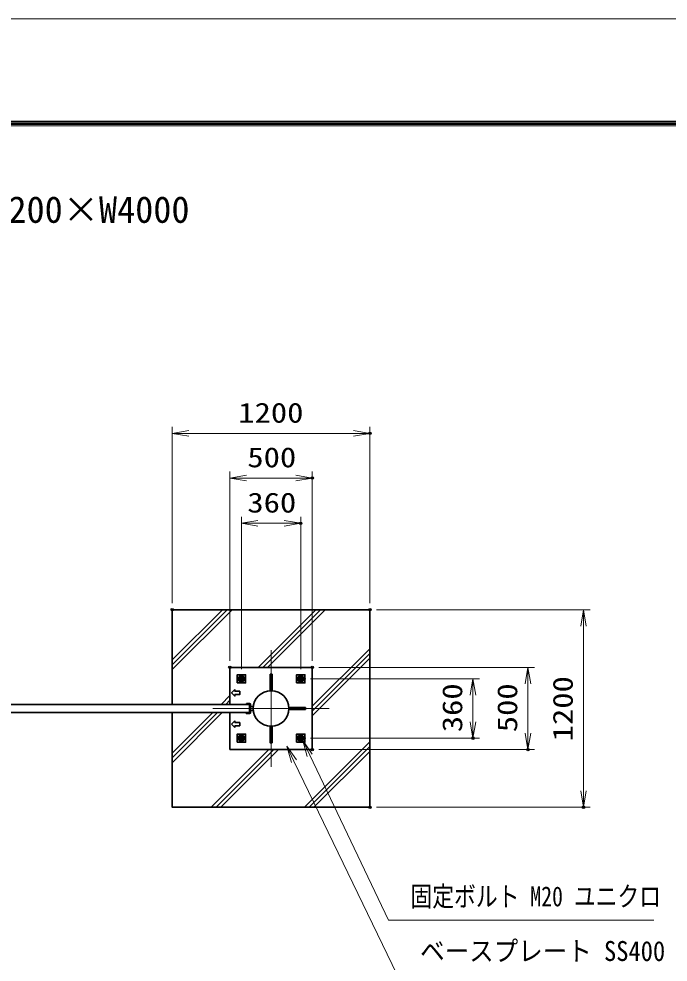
# Model space of a CAD drawing. Units: millimetres at full size. Extents: x -11880 to 11880, y -8400 to 8400.
# Drawn here: x 3457 to 7398, y 2671 to 8400 of the extents above; entities that cross this region are included whole.
import ezdxf
from ezdxf.enums import TextEntityAlignment as Align

# ---------------------------------------------------------------- set-up
doc = ezdxf.new("R2010")
doc.units = ezdxf.units.MM
doc.header["$LTSCALE"] = 30
doc.header["$PDMODE"] = 32
doc.header["$PDSIZE"] = 15
for name, pattern in [('DASHED', [7.5, 6, -1.5]), ('USER1', [18, 12, -1.5, 3, -1.5]), ('USER2', [9, 6, -0.75, 1.5, -0.75])]:
    doc.linetypes.add(name, pattern=pattern)
for name, color, linetype, lineweight in [('0-0_D-TTL', 7, 'Continuous', 18), ('0-1_外形線', 7, 'Continuous', 35), ('0-2_軸線', 200, 'USER1', 15), ('0-3_細線', 2, 'Continuous', 35), ('0-4_寸法線', 4, 'Continuous', 18), ('0-5_0', 7, 'Continuous', 18), ('0-7_隠れ線', 140, 'DASHED', 18), ('0-D_ハッチング', 253, 'Continuous', 13), ('0-E_AM_0N', 7, 'Continuous', 50), ('0-F_AM_4N', 4, 'Continuous', 25), ('1-0_AM_7N', 6, 'USER2', 18)]:
    doc.layers.add(name, color=color, linetype=linetype, lineweight=lineweight)
doc.layers.add('0-6_Defpoints', color=7, linetype='Continuous')
doc.layers.add('0-9_文字3', color=254, linetype='Continuous')
doc.styles.add('ＭＳ ゴシック', font='')
doc.styles.get('ＭＳ ゴシック').set_extended_font_data('MS Gothic')

# ---------------------------------------------------------------- blocks, each defined once
blk = doc.blocks.new('U307')
at = {"layer": '0-E_AM_0N'}
blk.add_lwpolyline([(22807679.4, 81987718.6), (22808129.4, 81987458.8), (22808579.4, 81987718.6), (22808579.4, 81988238.2), (22808129.4, 81988498), (22807679.4, 81988238.2)], close=True, dxfattribs=at)
for radius in [450, 259.4]:
    blk.add_circle((22808129.4, 81987978.4), radius, dxfattribs=at)
at = {"layer": '0-F_AM_4N'}
blk.add_arc((22808129.4, 81987978.4), 300, 260, 170, dxfattribs=at)
at = {"layer": '1-0_AM_7N'}
for p, q in [((22807557.9, 81987978.4), (22808701, 81987978.4)), ((22808129.4, 81988550), (22808129.4, 81987406.8))]:
    blk.add_line(p, q, dxfattribs=at)
blk = doc.blocks.new('U308')
at = {"layer": '0-E_AM_0N'}
blk.add_lwpolyline([(22818479.4, 81987718.6), (22818929.4, 81987458.8), (22819379.4, 81987718.6), (22819379.4, 81988238.2), (22818929.4, 81988498), (22818479.4, 81988238.2)], close=True, dxfattribs=at)
for radius in [450, 259.4]:
    blk.add_circle((22818929.4, 81987978.4), radius, dxfattribs=at)
at = {"layer": '0-F_AM_4N'}
blk.add_arc((22818929.4, 81987978.4), 300, 260, 170, dxfattribs=at)
at = {"layer": '1-0_AM_7N'}
for p, q in [((22818357.9, 81987978.4), (22819501, 81987978.4)), ((22818929.4, 81988550), (22818929.4, 81987406.8))]:
    blk.add_line(p, q, dxfattribs=at)
blk = doc.blocks.new('U309')
at = {"layer": '0-E_AM_0N'}
blk.add_lwpolyline([(22818479.4, 81976918.6), (22818929.4, 81976658.8), (22819379.4, 81976918.6), (22819379.4, 81977438.2), (22818929.4, 81977698), (22818479.4, 81977438.2)], close=True, dxfattribs=at)
for radius in [450, 259.4]:
    blk.add_circle((22818929.4, 81977178.4), radius, dxfattribs=at)
at = {"layer": '0-F_AM_4N'}
blk.add_arc((22818929.4, 81977178.4), 300, 260, 170, dxfattribs=at)
at = {"layer": '1-0_AM_7N'}
for p, q in [((22818929.4, 81977750), (22818929.4, 81976606.8)), ((22818357.9, 81977178.4), (22819501, 81977178.4))]:
    blk.add_line(p, q, dxfattribs=at)
blk = doc.blocks.new('U310')
at = {"layer": '0-E_AM_0N'}
blk.add_lwpolyline([(22807679.4, 81976918.6), (22808129.4, 81976658.8), (22808579.4, 81976918.6), (22808579.4, 81977438.2), (22808129.4, 81977698), (22807679.4, 81977438.2)], close=True, dxfattribs=at)
for radius in [450, 259.4]:
    blk.add_circle((22808129.4, 81977178.4), radius, dxfattribs=at)
at = {"layer": '0-F_AM_4N'}
blk.add_arc((22808129.4, 81977178.4), 300, 260, 170, dxfattribs=at)
at = {"layer": '1-0_AM_7N'}
for p, q in [((22808129.4, 81977750), (22808129.4, 81976606.8)), ((22807557.9, 81977178.4), (22808701, 81977178.4))]:
    blk.add_line(p, q, dxfattribs=at)
blk = doc.blocks.new('_Open')
at = {"layer": '0-5_0', "color": 4}
blk.add_line((-30, 5), (0, 0), dxfattribs=at)
blk.add_lwpolyline([(-30, -5), (0, 0), (-30, 0)], dxfattribs=at)
blk = doc.blocks.new('S289')
at = {"layer": '0-4_寸法線'}
for points in [[(22883198.3, 81944042.3), (22834905.5, 81944042.3), (22820583.9, 81974055.9), (22819292, 81976763.5)], [(22821035.2, 81974271.3), (22819292, 81976763.5), (22820132.7, 81973840.6)]]:
    blk.add_lwpolyline(points, dxfattribs=at)
at = {"layer": '0-4_寸法線', "color": 254, "style": 'ＭＳ ゴシック', "width": 0.8}
blk.add_text('固定ボルト M20 ユニクロ', height=3637, dxfattribs=at).set_placement((22838914.5, 81945442.9), align=Align.BOTTOM_LEFT)
blk = doc.blocks.new('S290')
at = {"layer": '0-4_寸法線'}
for points in [[(22890441.5, 81934085.3), (22836475.1, 81934085.3), (22817691.4, 81972992.2), (22816387.1, 81975693.9)], [(22818141.6, 81973209.6), (22816387.1, 81975693.9), (22817241.1, 81972774.8)]]:
    blk.add_lwpolyline(points, dxfattribs=at)
at = {"layer": '0-4_寸法線', "color": 254, "style": 'ＭＳ ゴシック', "width": 0.9}
blk.add_text('ベースプレート SS400 19t', height=3637, dxfattribs=at).set_placement((22840675.1, 81935485.8), align=Align.BOTTOM_LEFT)

msp = doc.modelspace()

# ---------------------------------------------------------------- linework, layer by layer
at = {"layer": '0-0_D-TTL'}
for points in [[(-11880, -8400), (11880, -8400), (11880, 8400), (-11880, 8400)], [(-11116.29, 7779.43), (11116.29, 7779.43), (11116.29, -7777.71), (-11116.29, -7777.71)], [(-11109.21, 7772.36), (11109.21, 7772.36), (11109.21, -7770.64), (-11109.21, -7770.64)], [(-11102.14, 7765.29), (11102.14, 7765.29), (11102.14, -7763.57), (-11102.14, -7763.57)], [(-11095.07, 7758.21), (11095.07, 7758.21), (11095.07, -7756.5), (-11095.07, -7756.5)], [(-11088, 7751.14), (11088, 7751.14), (11088, -7749.43), (-11088, -7749.43)]]:
    msp.add_lwpolyline(points, close=True, dxfattribs=at)
at = {"layer": '0-1_外形線'}
for p, q in [((4388.04, 4236.26), (4388.04, 4811.26)), ((4738.04, 4461.26), (4738.04, 4236.26)), ((5238.04, 4461.26), (4738.04, 4461.26)), ((5238.04, 3961.26), (5238.04, 4461.26)), ((4838.04, 4242.26), (4858.04, 4242.26)), ((4738.04, 4186.26), (4738.04, 3961.26)), ((4858.04, 4186.26), (4858.04, 4236.26)), ((4864.04, 4236.26), (4864.04, 4186.26)), ((4864.04, 4223.76), (4880.61, 4223.76)), ((4880.61, 4198.76), (4864.04, 4198.76)), ((4738.04, 3961.26), (5238.04, 3961.26))]:
    msp.add_line(p, q, dxfattribs=at)
for points in [[(4388.04, 4811.26), (5588.04, 4811.26), (5588.04, 3611.26), (4388.04, 3611.26), (4388.04, 4186.26)], [(4858.04, 4236.26), (4838.04, 4236.26), (4838.04, 4242.26)], [(4858.04, 4180.26), (4838.04, 4180.26), (4838.04, 4186.26), (4858.04, 4186.26)]]:
    msp.add_lwpolyline(points, dxfattribs=at)
for points in [[(4783.04, 4366.26), (4833.04, 4366.26), (4833.04, 4416.26), (4783.04, 4416.26)], [(5143.04, 4366.26), (5193.04, 4366.26), (5193.04, 4416.26), (5143.04, 4416.26)], [(858.04, 4236.26), (4858.04, 4236.26), (4858.04, 4186.26), (858.04, 4186.26)], [(4783.04, 4006.26), (4833.04, 4006.26), (4833.04, 4056.26), (4783.04, 4056.26)], [(5143.04, 4006.26), (5193.04, 4006.26), (5193.04, 4056.26), (5143.04, 4056.26)]]:
    msp.add_lwpolyline(points, close=True, dxfattribs=at)
msp.add_circle((4988.04, 4211.26), 108.15, dxfattribs=at)
for centre, start, end in [((4858.04, 4236.26), 0, 90), ((4858.04, 4186.26), 270, 0)]:
    msp.add_arc(centre, 6, start, end, dxfattribs=at)
at = {"layer": '0-2_軸線'}
for p, q in [((4988.04, 4211.26), (4988.04, 4564.82)), ((4988.04, 4211.26), (4634.49, 4211.26)), ((4858.04, 4211.26), (5018.53, 4211.26)), ((4988.04, 4211.26), (5341.59, 4211.26)), ((4988.04, 4211.26), (4988.04, 3857.71))]:
    msp.add_line(p, q, dxfattribs=at)
at = {"layer": '0-3_細線'}
for p, q in [((4982.04, 4419.16), (4982.04, 4319.25)), ((4864.04, 4227.76), (4868.04, 4223.76)), ((4868.04, 4198.76), (4864.04, 4194.76)), ((4768.04, 4136.26), (4748.04, 4116.26)), ((4768.04, 4136.26), (4768.04, 4126.26)), ((4768.04, 4126.26), (4798.04, 4126.26)), ((4798.04, 4126.26), (4798.04, 4106.26)), ((4748.04, 4116.26), (4768.04, 4096.26)), ((4798.04, 4106.26), (4768.04, 4106.26)), ((4768.04, 4096.26), (4768.04, 4106.26))]:
    msp.add_line(p, q, dxfattribs=at)
for points in [[(4982.04, 4419.16), (4994.04, 4419.16), (4994.04, 4319.41)], [(4768.04, 4326.26), (4748.04, 4306.26), (4768.04, 4286.26), (4768.04, 4296.26)], [(4768.04, 4326.26), (4768.04, 4316.26), (4798.04, 4316.26), (4798.04, 4296.26), (4768.04, 4296.26)], [(5096.02, 4217.26), (5195.94, 4217.26), (5195.94, 4205.26), (5096.02, 4205.26)], [(4982.04, 4103.28), (4982.04, 4003.36), (4994.04, 4003.36), (4994.04, 4103.11)]]:
    msp.add_lwpolyline(points, dxfattribs=at)
at = {"layer": '0-4_寸法線'}
for p, q in [((4388.04, 4851.26), (4388.04, 5922.2)), ((5588.04, 4851.26), (5588.04, 5922.2)), ((4388.04, 5882.2), (5588.04, 5882.2)), ((4738.04, 4501.26), (4738.04, 5651.26)), ((5238.04, 4501.26), (5238.04, 5651.26)), ((4738.04, 5611.26), (5238.04, 5611.26)), ((4808.04, 4450.32), (4808.04, 5376.35)), ((4808.04, 5336.35), (5168.04, 5336.35)), ((5168.04, 4450.32), (5168.04, 5376.35)), ((5628.04, 4811.26), (6924.38, 4811.26)), ((6884.38, 4811.26), (6884.38, 3611.26)), ((5278.04, 4461.26), (6587.25, 4461.26)), ((6547.25, 4461.26), (6547.25, 3961.26)), ((5227.09, 4391.26), (6253.39, 4391.26)), ((6213.39, 4391.26), (6213.39, 4031.26)), ((5227.09, 4031.26), (6253.39, 4031.26)), ((5278.04, 3961.26), (6587.25, 3961.26)), ((5628.04, 3611.26), (6924.38, 3611.26))]:
    msp.add_line(p, q, dxfattribs=at)
at = {"layer": '0-6_Defpoints'}
for p in [(5588.04, 5882.2), (5238.04, 5611.26), (5168.04, 5336.35), (4388.04, 4811.26), (5588.04, 4811.26), (5588.04, 4811.26), (4738.04, 4461.26), (4808.04, 4410.32), (5168.04, 4410.32), (5238.04, 4461.26), (5238.04, 4461.26), (5187.09, 4391.26), (5187.09, 4031.26), (6213.39, 4031.26), (5238.04, 3961.26), (6547.25, 3961.26), (5588.04, 3611.26), (6884.38, 3611.26)]:
    msp.add_point(p, dxfattribs=at)
at = {"layer": '0-7_隠れ線'}
for centre in [(4808.04, 4391.26), (5168.04, 4391.26), (4808.04, 4031.26), (5168.04, 4031.26)]:
    msp.add_circle(centre, 20, dxfattribs=at)
at = {"layer": '0-D_ハッチング'}
for p, q in [((4388.04, 4505.91), (4693.39, 4811.26)), ((4388.04, 4476.91), (4722.39, 4811.26)), ((4388.04, 4447.91), (4751.39, 4811.26)), ((4909.08, 4461.26), (5259.08, 4811.26)), ((4938.08, 4461.26), (5288.08, 4811.26)), ((4967.08, 4461.26), (5317.08, 4811.26)), ((5238.04, 4224.54), (5588.04, 4574.54)), ((5238.04, 4195.54), (5588.04, 4545.54)), ((5238.04, 4166.54), (5588.04, 4516.54)), ((4684.08, 4236.26), (4738.04, 4290.22)), ((4713.08, 4236.26), (4738.04, 4261.22)), ((4388.04, 3940.22), (4634.08, 4186.26)), ((4388.04, 3911.22), (4663.08, 4186.26)), ((4388.04, 3882.22), (4692.08, 4186.26)), ((4624.76, 3611.26), (4974.76, 3961.26)), ((4653.76, 3611.26), (5003.76, 3961.26)), ((4682.76, 3611.26), (5032.76, 3961.26)), ((5190.45, 3611.26), (5588.04, 4008.85)), ((5219.45, 3611.26), (5588.04, 3979.85)), ((5248.45, 3611.26), (5588.04, 3950.85))]:
    msp.add_line(p, q, dxfattribs=at)

# ---------------------------------------------------------------- block references
at = {"layer": '0-4_寸法線', "xscale": 3.333333, "yscale": 3.333333}
for p, rotation in [((4388.04, 5882.2), 180), ((4738.04, 5611.26), 180), ((4808.04, 5336.35), 180), ((6884.38, 4811.26), 90), ((6547.25, 4461.26), 90), ((6213.39, 4391.26), 90), ((6213.39, 4031.26), 270), ((6547.25, 3961.26), 270), ((6884.38, 3611.26), 270)]:
    msp.add_blockref('_Open', p, dxfattribs=dict(at, rotation=rotation))
at = {"layer": '0-4_寸法線'}
for name, p, xscale, yscale in [('_Open', (5588.04, 5882.2), 3.333333, 3.333333), ('_Open', (5238.04, 5611.26), 3.333333, 3.333333), ('_Open', (5168.04, 5336.35), 3.333333, 3.333333), ('S289', (-755462.94, -2728541.35), 0.03333333, 0.03333333), ('S290', (-755462.94, -2728541.35), 0.03333333, 0.03333333)]:
    msp.add_blockref(name, p, dxfattribs=dict(at, xscale=xscale, yscale=yscale))
at = {"layer": '0-E_AM_0N', "xscale": 0.03333333, "yscale": 0.03333333}
for name in ['U307', 'U308', 'U310', 'U309']:
    msp.add_blockref(name, (-755462.94, -2728541.35), dxfattribs=at)

# ---------------------------------------------------------------- texts
at = {"layer": '0-4_寸法線', "color": 254, "style": 'ＭＳ ゴシック', "width": 1.2}
for s, p in [('1200', (4788.84, 5910.88)), ('500', (4844.04, 5639.95)), ('360', (4844.04, 5365.03))]:
    msp.add_text(s, height=121.2, dxfattribs=at).set_placement(p, align=Align.BOTTOM_LEFT)
for s, p in [('1200', (6855.69, 4012.06)), ('360', (6184.7, 4067.26)), ('500', (6518.56, 4067.26))]:
    msp.add_text(s, height=121.2, rotation=90, dxfattribs=at).set_placement(p, align=Align.BOTTOM_LEFT)
at = {"layer": '0-9_文字3', "style": 'ＭＳ ゴシック'}
msp.add_text('SU-TKM-G（片開） H1200×W4000', height=161.6, dxfattribs=at).set_placement((1302.78, 7112.62), align=Align.BOTTOM_LEFT)

doc.saveas('drawing.dxf')
